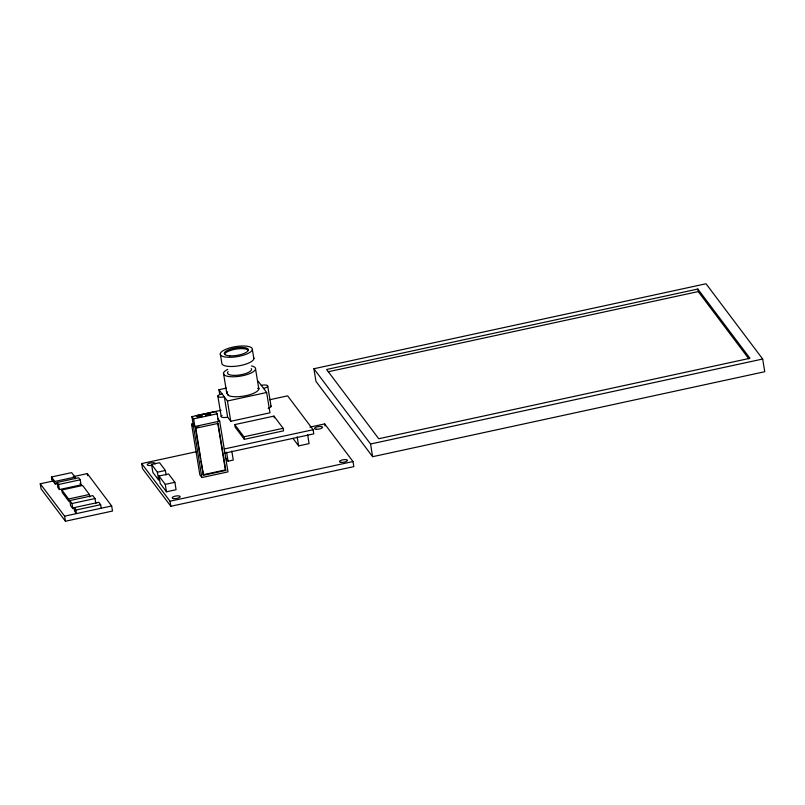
<?xml version="1.0" encoding="UTF-8"?>
<svg xmlns="http://www.w3.org/2000/svg" width="805" height="805" viewBox="0 0 805 805"><rect width="100%" height="100%" fill="white"/><g stroke="black" fill="none" stroke-linecap="round" stroke-linejoin="round"><path stroke-width="1.21" d="M228.127 395.255L228.288 395.124A5.414 1.691 -9.3 0 0 228.529 394.651M313.9 368.74L706.015 283.763L762.677 359.03L764.75 371.719L372.624 456.697L315.973 381.429L313.9 368.74L370.552 444.008L372.624 456.697M219.725 394.48L218.94 389.711L226.296 388.111M697.824 289.035L326.619 369.485L378.742 438.735L749.948 358.285L697.824 289.035L698.247 291.581L748.851 358.819M328.259 371.759L698.247 291.581M218.94 389.711L227.443 401.001L266.646 392.498L269.977 412.804L230.763 421.297L227.644 417.161L224.323 396.855A5.414 1.691 -9.3 0 1 217.964 396.483A5.414 1.691 -9.3 0 1 222.059 393.846M196.118 415.672L221.073 410.268M269.796 399.713L287.616 395.849L313.115 429.719L313.789 433.845L224.736 453.145M191.912 416.638L193.613 418.892L194.85 426.509L193.16 424.245L191.912 416.638L215.438 411.536L217.139 413.79L218.386 421.407M193.613 418.892L217.139 413.79M217.702 418.489L219.695 421.126L227.996 471.881L201.864 477.546L199.871 474.91L191.57 424.155L193.945 423.641M191.57 424.155L193.552 426.791L219.695 421.126M196.561 427.465L198.905 426.962M200.455 458.659L195.384 427.727L195.766 428.23L218.075 423.4L225.782 470.432L203.474 475.262L200.858 461.134M234.748 424.607L273.962 416.105L283.129 428.3L283.551 430.836L244.338 439.329L235.161 427.143L234.748 424.607L243.915 436.793L244.338 439.329M57.608 483.483L55.233 483.996L51.862 479.528L51.45 476.993L71.635 472.616L74.996 477.083L75.278 478.774M243.915 436.793L283.129 428.3M73.185 476.661L87.302 473.602L111.664 505.963L112.499 511.044L65.447 521.238L41.085 488.877L40.25 483.795L52.999 481.038M51.45 476.993L54.81 481.46L74.996 477.083M309.935 427.103L324.677 423.913L353.003 461.547L353.838 466.618L170.841 506.275L142.515 468.641L141.69 463.569L196.953 451.595M57.054 482.457L78.689 477.768L80.218 479.8L81.053 484.872L59.419 489.561L57.89 487.528L57.054 482.457L58.584 484.489L59.419 489.561M58.584 484.489L80.218 479.8M151.551 464.455L157.388 472.203L158.686 480.152L152.859 472.404L151.551 464.455L159.551 462.724L165.377 470.462L166.122 475.01M224.062 449.019L313.115 429.719M61.834 489.983L68.616 498.989L69.029 501.525L62.257 492.519L61.834 489.983L82.613 485.475L89.385 494.481L89.808 497.017M157.388 472.203L165.377 470.462M158.988 476.037L168.587 473.954L174.876 482.306L176.084 489.712L166.484 491.795L160.195 483.443L158.988 476.037L165.267 484.389L166.484 491.795M225.219 457.421L228.046 461.185L233.279 460.047L231.8 451.031M292.97 438.363L298.635 445.89L309.09 443.625L307.611 434.599M68.616 498.989L89.385 494.481M75.247 508.066L72.822 508.589L70.619 505.661L69.783 500.579L92.806 495.598L95.01 498.526L95.845 503.598M203.091 474.749L225.39 469.919L225.782 470.432M69.783 500.579L71.997 503.517L95.01 498.526M165.267 484.389L174.876 482.306M74.03 507.663L75.831 510.068L76.415 513.6L74.603 511.205L74.03 507.663L98.844 502.28L100.645 504.685L101.229 508.227M370.552 444.008L762.677 359.03M75.831 510.068L100.645 504.685M40.25 483.795L64.611 516.166L111.664 505.963M141.69 463.569L170.016 501.203L353.003 461.547M258.727 388.624L258.445 388.584A5.414 1.691 -9.3 0 1 257.64 388.342M51.862 479.528L53.331 480.957M258.153 381.208L266.646 392.498M218.075 423.4L217.692 422.887L225.39 469.919M80.027 483.523L81.053 484.872M258.475 387.708L258.828 388.986A16.241 5.072 -9.3 0 1 246.199 395.617A16.241 5.072 -9.3 0 1 228.529 395.557L226.769 393.222L223.498 373.248M324.677 423.913L325.009 425.936M297.156 436.863L298.635 445.89M273.962 416.105L274.233 417.795M267.743 386.148L271.074 406.455M252.368 349.521A16.241 5.072 -9.3 0 1 227.644 357.239A16.241 5.072 -9.3 0 1 228.992 348.152A16.241 5.072 -9.3 0 1 252.368 349.521L253.867 358.728M255.557 369.022L258.828 388.986M220.298 353.757L221.808 362.964A16.241 5.072 -9.3 0 0 239.166 365.772A16.241 5.072 -9.3 0 0 253.525 357.45M227.443 401.001L230.763 421.297M217.843 396.06L221.174 416.356M226.577 452.158L228.046 461.185M195.766 428.23L203.474 475.262M193.552 426.791L201.864 477.546M170.016 501.203L170.841 506.275M87.302 473.602L87.634 475.634M71.997 503.517L72.822 508.589M64.611 516.166L65.447 521.238M54.81 481.46L55.233 483.996M205.788 415.732A2.667 0.835 -9.3 0 1 208.072 414.817A2.667 0.835 -9.3 0 1 210.628 414.897M197.607 417.352A2.717 0.845 -9.3 0 1 201.864 416.618M152.075 465.26A4.065 1.268 -9.3 0 1 147.214 464.767A4.065 1.268 -9.3 0 1 151.773 462.774A4.065 1.268 -9.3 0 1 155.053 463.952M261.273 385.353A5.414 1.691 -9.3 0 1 267.632 385.726A5.414 1.691 -9.3 0 1 263.537 388.362M224.515 354.462A12.186 3.804 -9.3 0 1 235.543 349.179A12.186 3.804 -9.3 0 1 248.302 350.326M227.644 417.161A5.414 1.691 -9.3 0 1 222.12 417.282A5.414 1.691 -9.3 0 1 222.019 415.39M226.769 393.222A16.241 5.072 -9.3 0 1 227.513 391.794M270.953 406.022A5.414 1.691 -9.3 0 1 268.176 408.316M251.412 365.933A16.241 5.072 -9.3 0 1 250.657 373.198A16.241 5.072 -9.3 0 1 228.288 376.458A16.241 5.072 -9.3 0 1 227.745 369.384M251.291 368.589A12.186 3.804 -9.3 0 1 238.944 375.07A12.186 3.804 -9.3 0 1 228.067 371.648M206.674 415.36A2.667 0.835 -9.3 0 0 210.729 414.092A2.667 0.835 -9.3 0 0 206.895 413.871A2.667 0.835 -9.3 0 0 206.674 415.36M198.221 417.201A2.717 0.845 -9.3 0 0 202.357 415.913A2.717 0.845 -9.3 0 0 198.443 415.682A2.717 0.845 -9.3 0 0 198.221 417.201M173.789 498.627A4.065 1.268 -9.3 0 0 180.149 496.796A4.065 1.268 -9.3 0 0 174.534 496.313A4.065 1.268 -9.3 0 0 173.789 498.627M341.29 462.382A4.065 1.268 -9.3 0 0 347.468 460.46A4.065 1.268 -9.3 0 0 341.622 460.118A4.065 1.268 -9.3 0 0 341.29 462.382M316.365 429.266A4.065 1.268 -9.3 0 0 322.543 427.334A4.065 1.268 -9.3 0 0 316.697 426.992A4.065 1.268 -9.3 0 0 316.365 429.266M229.817 355.84A12.186 3.804 -9.3 0 0 248.353 350.054A12.186 3.804 -9.3 0 0 230.824 349.028A12.186 3.804 -9.3 0 0 229.817 355.84"/></g></svg>
